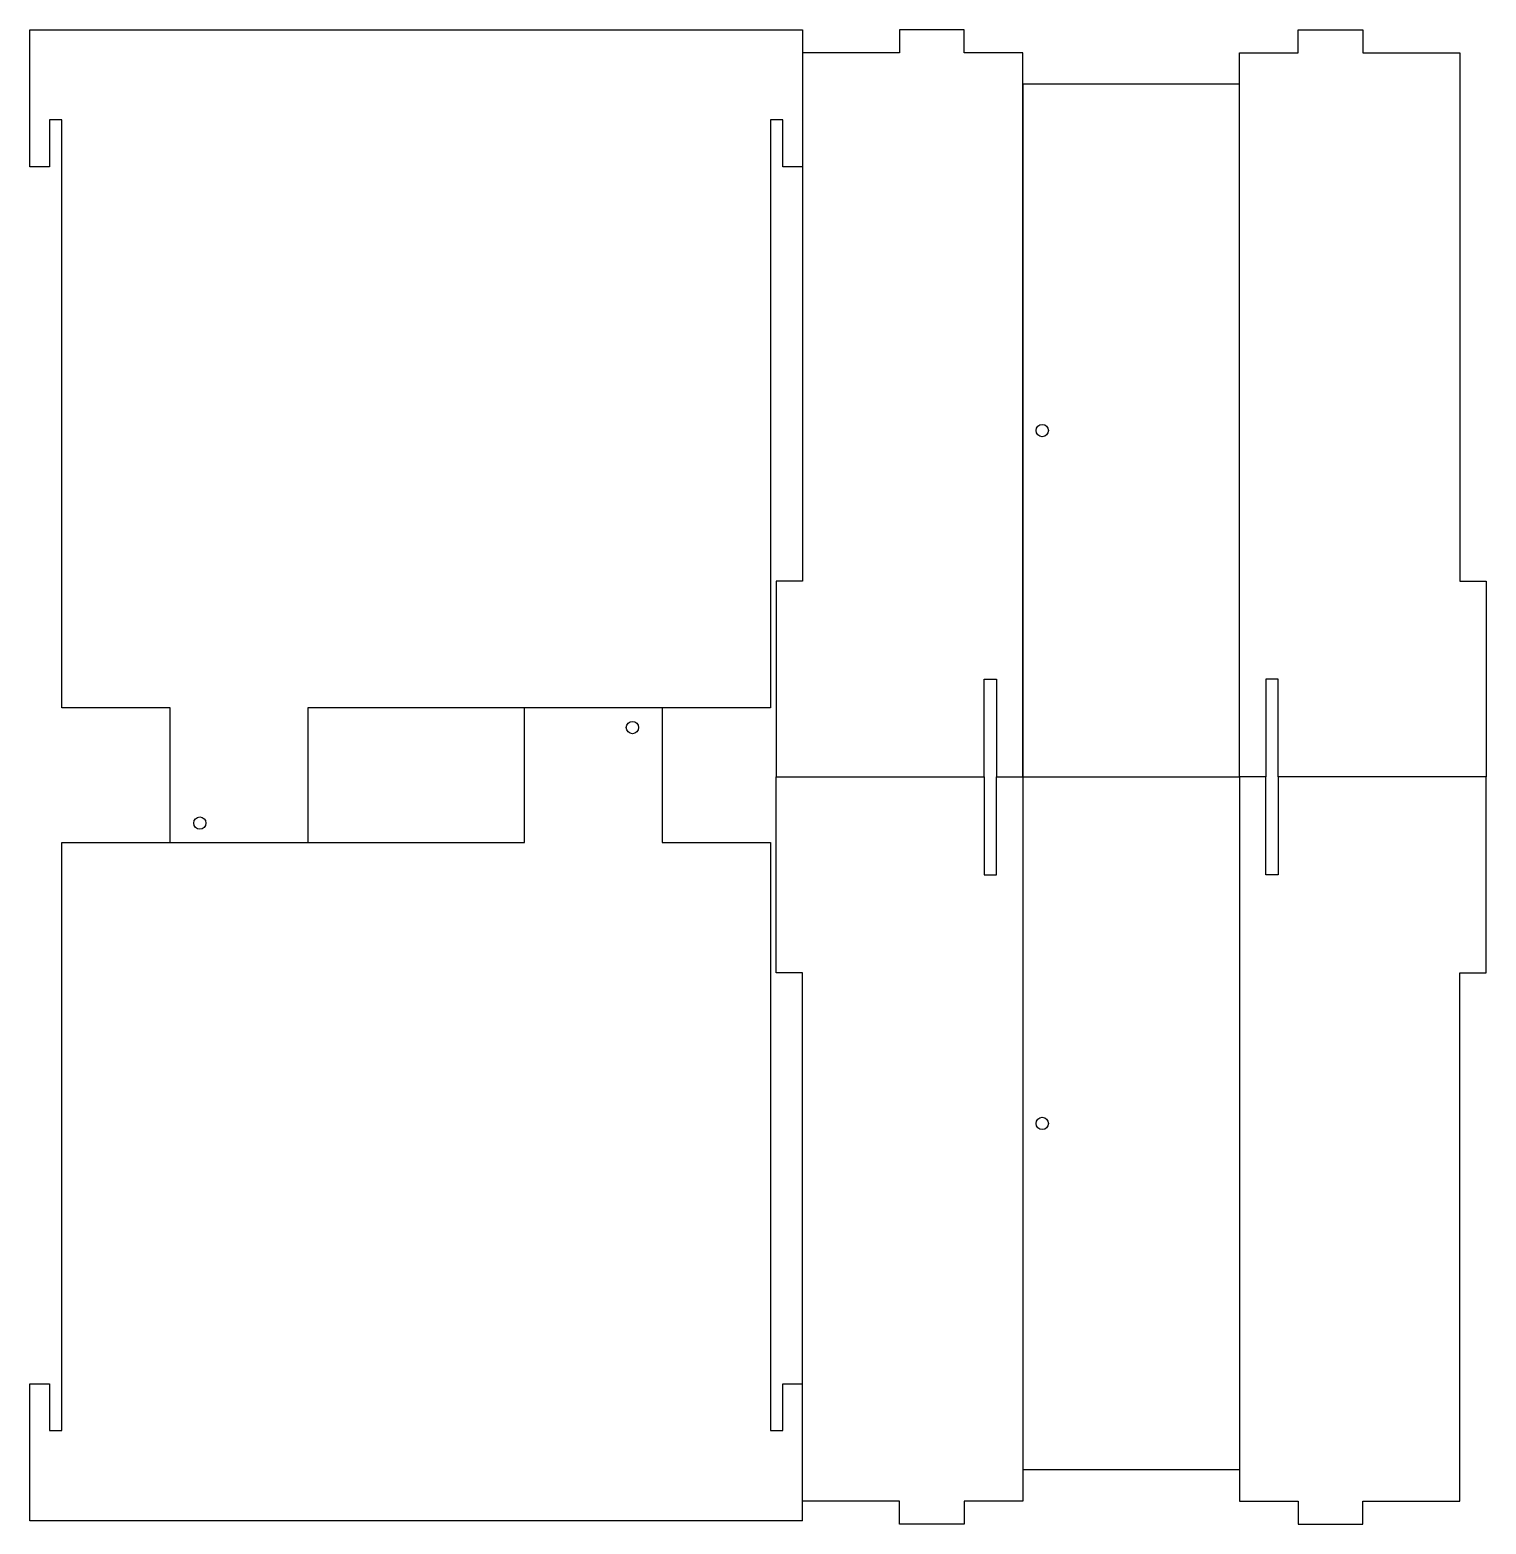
# Model space of a CAD drawing. Header units: millimetres. Extents: x -192 to 180, y -190 to 192.
import ezdxf

# ---------------------------------------------------------------- set-up
doc = ezdxf.new("R2010")
doc.units = ezdxf.units.MM
doc.layers.get('0').update_dxf_attribs({"lineweight": 25, "true_color": 0xffffff})

msp = doc.modelspace()

# ---------------------------------------------------------------- linework, layer by layer
for p, q in [((-192, 157), (-192, 192)), ((-192, 192), (5.3, 192)), ((5.3, 192), (5.3, 51.12)), ((46.6, 192), (30.08, 192)), ((30.08, 192), (30.08, 186.12)), ((46.6, 186.12), (46.6, 192)), ((131.91, 186.12), (131.91, 192)), ((131.91, 192), (148.43, 192)), ((148.43, 192), (148.43, 186.12)), ((30.08, 186.12), (5.3, 186.12)), ((61.58, 186.12), (46.6, 186.12)), ((61.58, 1.12), (61.58, 186.12)), ((116.93, 1.12), (116.93, 186.12)), ((116.93, 186.12), (131.91, 186.12)), ((148.43, 186.12), (173.21, 186.12)), ((173.21, 186.12), (173.21, 51.12)), ((61.58, 178.12), (61.58, 1.12)), ((116.93, 178.12), (61.58, 178.12)), ((-183.85, 169), (-187, 169)), ((-187, 169), (-187, 157)), ((-183.85, 18.76), (-183.85, 169)), ((0.3, 169), (-2.85, 169)), ((-2.85, 169), (-2.85, 18.76)), ((0.3, 157), (0.3, 169)), ((-187, 157), (-192, 157)), ((5.3, 157), (0.3, 157)), ((-1.42, 51.12), (-1.42, 1.12)), ((5.3, 51.12), (-1.42, 51.12)), ((173.21, 51.12), (179.93, 51.12)), ((179.93, 51.12), (179.93, 1.12)), ((51.71, 1.12), (51.71, 26.12)), ((51.71, 26.12), (54.86, 26.12)), ((54.86, 26.12), (54.86, 1.12)), ((126.8, 26.12), (123.65, 26.12)), ((123.65, 26.12), (123.65, 1.12)), ((126.8, 1.12), (126.8, 26.12)), ((-156.2, 18.76), (-183.85, 18.76)), ((-156.2, -15.64), (-156.2, 18.76)), ((-121, 18.76), (-121, -15.64)), ((-2.85, 18.76), (-121, 18.76)), ((-65.7, -15.64), (-65.7, 18.76)), ((-30.5, 18.76), (-30.5, -15.64)), ((-1.42, -48.88), (-1.42, 1.12)), ((-1.42, 1.12), (51.71, 1.12)), ((51.71, 1.12), (51.71, -23.88)), ((54.86, -23.88), (54.86, 1.12)), ((54.86, 1.12), (61.58, 1.12)), ((61.58, 1.12), (61.58, -183.88)), ((61.58, 1.12), (116.93, 1.12)), ((116.93, 1.12), (116.93, -183.88)), ((123.65, 1.12), (116.93, 1.12)), ((123.65, -23.88), (123.65, 1.12)), ((179.93, 1.12), (126.8, 1.12)), ((126.8, 1.12), (126.8, -23.88)), ((179.93, -48.88), (179.93, 1.12)), ((-183.85, -165.88), (-183.85, -15.64)), ((-183.85, -15.64), (-65.7, -15.64)), ((-30.5, -15.64), (-2.85, -15.64)), ((-2.85, -15.64), (-2.85, -165.88)), ((51.71, -23.88), (54.86, -23.88)), ((126.8, -23.88), (123.65, -23.88)), ((5.3, -48.88), (-1.42, -48.88)), ((5.3, -188.88), (5.3, -48.88)), ((173.21, -183.88), (173.21, -48.88)), ((173.21, -48.88), (179.93, -48.88)), ((-192, -188.88), (-192, -153.88)), ((-192, -153.88), (-187, -153.88)), ((-187, -153.88), (-187, -165.88)), ((0.3, -165.88), (0.3, -153.88)), ((0.3, -153.88), (5.3, -153.88)), ((-187, -165.88), (-183.85, -165.88)), ((-2.85, -165.88), (0.3, -165.88)), ((116.93, -175.88), (61.58, -175.88)), ((30.08, -183.88), (5.3, -183.88)), ((30.08, -189.76), (30.08, -183.88)), ((61.58, -183.88), (46.6, -183.88)), ((46.6, -183.88), (46.6, -189.76)), ((116.93, -183.88), (131.91, -183.88)), ((131.91, -183.88), (131.91, -189.76)), ((148.43, -189.76), (148.43, -183.88)), ((148.43, -183.88), (173.21, -183.88)), ((5.3, -188.88), (-192, -188.88)), ((46.6, -189.76), (30.08, -189.76)), ((131.91, -189.76), (148.43, -189.76))]:
    msp.add_line(p, q)
for centre in [(66.58, 89.62), (-38.1, 13.76), (-148.6, -10.64), (66.58, -87.38)]:
    msp.add_circle(centre, 1.57)

doc.saveas('drawing.dxf')
